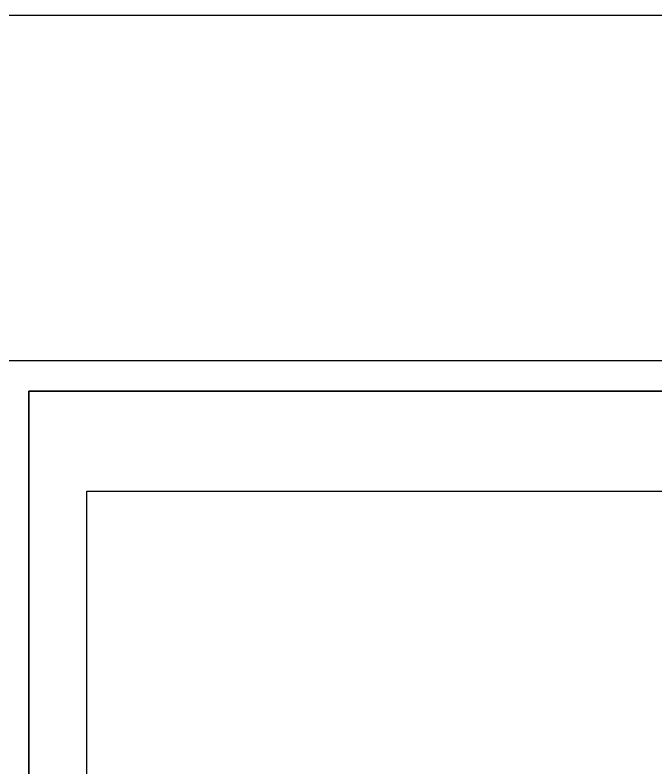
# Model space of a CAD drawing. Header units: inches. Extents: x -172 to 397, y -177 to 127.
# Drawn here: x 109.8 to 172.8, y -101.9 to -27.8 of the extents above; entities that cross this region are included whole.
import ezdxf

# ---------------------------------------------------------------- set-up
doc = ezdxf.new("R2010")
doc.units = ezdxf.units.IN
doc.header["$MEASUREMENT"] = 0
picture_1 = doc.add_image_def('image4.tif', size_in_pixel=(13248, 8662))

# ---------------------------------------------------------------- blocks, each defined once
blk = doc.blocks.new('TITLE BLOCK NEW 29102024')
at = {"color": 1}
for p, q in [((-520.821, -64.812), (-641.263, -64.812)), ((-641.263, -64.812), (-641.263, -147.912)), ((-641.263, -64.812), (-534.321, -64.812)), ((-641.263, -147.912), (-641.263, -64.812)), ((-641.263, -64.812), (-534.321, -64.812)), ((-641.263, -147.912), (-641.263, -64.812))]:
    blk.add_line(p, q, dxfattribs=at)
at = {"layer": 'DEFPOINTS', "color": 4}
blk.add_lwpolyline([(-643.97, -61.812), (-517.821, -61.812), (-517.821, -150.912), (-643.97, -150.912)], close=True, dxfattribs=at)

msp = doc.modelspace()

# ---------------------------------------------------------------- linework, layer by layer
at = {"color": 1}
msp.add_lwpolyline([(-171.716, -27.805), (385.716, -27.805), (385.716, -177.369), (-171.716, -177.369)], close=True, dxfattribs=at)

# ---------------------------------------------------------------- block references
msp.add_blockref('TITLE BLOCK NEW 29102024', (752.377, 0), dxfattribs=at)

# ---------------------------------------------------------------- pictures from other files: only their frames are drawn
image = msp.add_image(picture_1, insert=(116.82, -143.563), size_in_units=(105.38, 68.901))
image.dxf.flags = 7

doc.saveas('drawing.dxf')
